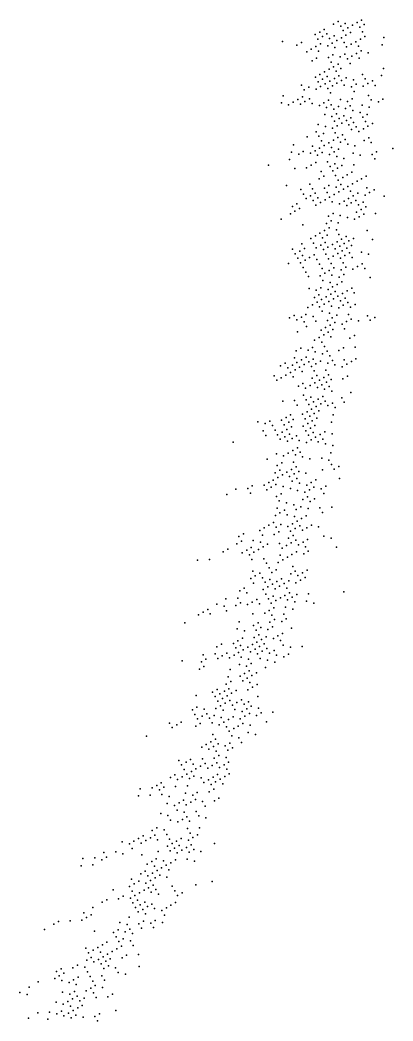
# Model space of a CAD drawing. Header units: millimetres. Extents: x 0.3436 to 0.4191, y 1.2067 to 1.2827.
# Drawn here: x 0.41151 to 0.41857, y 1.22575 to 1.24468 of the extents above; entities that cross this region are included whole.
import ezdxf

# ---------------------------------------------------------------- set-up
doc = ezdxf.new("R2010")
doc.units = ezdxf.units.MM

msp = doc.modelspace()

# ---------------------------------------------------------------- linework, layer by layer
at = {"layer": 'mainlayer', "color": 7, "lineweight": -3}
for p in [(0.417441, 1.244608, -0.081279), (0.417441, 1.244608, -0.082279), (0.417441, 1.244608, -0.083179), (0.417441, 1.244608, -0.084179), (0.417528, 1.244658, -0.085079), (0.417665, 1.244621, -0.016079), (0.417665, 1.244621, -0.018979), (0.417665, 1.244621, -0.088979), (0.417888, 1.244635, -0.089879), (0.417888, 1.244635, -0.091779), (0.417888, 1.244635, -0.093779), (0.417974, 1.244685, -0.092779), (0.418024, 1.244598, -0.101379), (0.417095, 1.244408, -0.018079), (0.417182, 1.244458, -0.017079), (0.417268, 1.244508, -0.015179), (0.417318, 1.244421, -0.021879), (0.417318, 1.244421, -0.024779), (0.417318, 1.244421, -0.097679), (0.417318, 1.244421, -0.098579), (0.417578, 1.244571, -0.086079), (0.417628, 1.244485, -0.023779), (0.417628, 1.244485, -0.094679), (0.417628, 1.244485, -0.099579), (0.417678, 1.244398, -0.029479), (0.417678, 1.244398, -0.032379), (0.417678, 1.244398, -0.102379), (0.417678, 1.244398, -0.106279), (0.417715, 1.244535, -0.096679), (0.417765, 1.244448, -0.035279), (0.417801, 1.244585, -0.019979), (0.417801, 1.244585, -0.020879), (0.417801, 1.244585, -0.095679), (0.417938, 1.244548, -0.100479), (0.417988, 1.244462, -0.034279), (0.416475, 1.244281, -0.014179), (0.416749, 1.244208, -0.025679), (0.416835, 1.244258, -0.026679), (0.417145, 1.244321, -0.027579), (0.417195, 1.244235, -0.036179), (0.417232, 1.244371, -0.022779), (0.417368, 1.244335, -0.030479), (0.417368, 1.244335, -0.103379), (0.417368, 1.244335, -0.107279), (0.417418, 1.244248, -0.039079), (0.417418, 1.244248, -0.040079), (0.417455, 1.244385, -0.028579), (0.417455, 1.244385, -0.031479), (0.417455, 1.244385, -0.104379), (0.417455, 1.244385, -0.105379), (0.417505, 1.244298, -0.033379), (0.417505, 1.244298, -0.038179), (0.417591, 1.244348, -0.109179), (0.417641, 1.244262, -0.043879), (0.417778, 1.244225, -0.047679), (0.417778, 1.244225, -0.048679), (0.417778, 1.244225, -0.052479), (0.417865, 1.244275, -0.049579), (0.417951, 1.244325, -0.045779), (0.418038, 1.244375, -0.044779), (0.418361, 1.244215, -0.061079), (0.418398, 1.244352, -0.050579), (0.416935, 1.244085, -0.041979), (0.417022, 1.244135, -0.108279), (0.417108, 1.244185, -0.110179), (0.417108, 1.244185, -0.111179), (0.417158, 1.244098, -0.040979), (0.417158, 1.244098, -0.046779), (0.417332, 1.244198, -0.037179), (0.417432, 1.244025, -0.056379), (0.417468, 1.244162, -0.042879), (0.417655, 1.244038, -0.059179), (0.417655, 1.244038, -0.063079), (0.417691, 1.244175, -0.053479), (0.417878, 1.244052, -0.062079), (0.417878, 1.244052, -0.066879), (0.417915, 1.244188, -0.051479), (0.417965, 1.244102, -0.058179), (0.418101, 1.244065, -0.063979), (0.417035, 1.243912, -0.055379), (0.417122, 1.243962, -0.054479), (0.417345, 1.243975, -0.057279), (0.417395, 1.243888, -0.068779), (0.417532, 1.243852, -0.067879), (0.417532, 1.243852, -0.069779), (0.417532, 1.243852, -0.070679), (0.417568, 1.243988, -0.060179), (0.417705, 1.243952, -0.065879), (0.417755, 1.243865, -0.075479), (0.417791, 1.244002, -0.064979), (0.417928, 1.243965, -0.074579), (0.417185, 1.243652, -0.078379), (0.417272, 1.243702, -0.079379), (0.417272, 1.243702, -0.080379), (0.417358, 1.243752, -0.072679), (0.417358, 1.243752, -0.073579), (0.417445, 1.243802, -0.071679), (0.417445, 1.243802, -0.076479), (0.417495, 1.243715, -0.077479), (0.417582, 1.243765, -0.082279), (0.417582, 1.243765, -0.083179), (0.417991, 1.243655, -0.016079), (0.417991, 1.243655, -0.018979), (0.418388, 1.243769, -0.023779), (0.416839, 1.243452, -0.086179), (0.417099, 1.243602, -0.081279), (0.417149, 1.243515, -0.090879), (0.417235, 1.243565, -0.087079), (0.417235, 1.243565, -0.088979), (0.417285, 1.243479, -0.097679), (0.417322, 1.243615, -0.084179), (0.417322, 1.243615, -0.085179), (0.417372, 1.243529, -0.095679), (0.417458, 1.243579, -0.087979), (0.417458, 1.243579, -0.091879), (0.417508, 1.243492, -0.021879), (0.417545, 1.243629, -0.089979), (0.417595, 1.243542, -0.017079), (0.417595, 1.243542, -0.017979), (0.417595, 1.243542, -0.020879), (0.417595, 1.243542, -0.100479), (0.417645, 1.243455, -0.026679), (0.417645, 1.243455, -0.028579), (0.417682, 1.243592, -0.092779), (0.417682, 1.243592, -0.096679), (0.417818, 1.243555, -0.019979), (0.417818, 1.243555, -0.022779), (0.417818, 1.243555, -0.027579), (0.417818, 1.243555, -0.101479), (0.417868, 1.243469, -0.029479), (0.418041, 1.243569, -0.030479), (0.418091, 1.243482, -0.038079), (0.418178, 1.243532, -0.034279), (0.418351, 1.243632, -0.031379), (0.416889, 1.243365, -0.094779), (0.416975, 1.243415, -0.015179), (0.417112, 1.243379, -0.093779), (0.417199, 1.243429, -0.099579), (0.417335, 1.243392, -0.102479), (0.417385, 1.243305, -0.033379), (0.417385, 1.243305, -0.106279), (0.417422, 1.243442, -0.024679), (0.417422, 1.243442, -0.098579), (0.417422, 1.243442, -0.103379), (0.417782, 1.243419, -0.032379), (0.417782, 1.243419, -0.107279), (0.417832, 1.243332, -0.042879), (0.418005, 1.243432, -0.035279), (0.418005, 1.243432, -0.037179), (0.418228, 1.243446, -0.041979), (0.416456, 1.243115, -0.105379), (0.416492, 1.243252, -0.014179), (0.416592, 1.243079, -0.109279), (0.416679, 1.243129, -0.110279), (0.416766, 1.243179, -0.104479), (0.416816, 1.243092, -0.111179), (0.416852, 1.243229, -0.025679), (0.416902, 1.243142, -0.108279), (0.416989, 1.243192, -0.036279), (0.417039, 1.243105, -0.040079), (0.417262, 1.243119, -0.044879), (0.417349, 1.243169, -0.039079), (0.417349, 1.243169, -0.040979), (0.417399, 1.243082, -0.045779), (0.417399, 1.243082, -0.048679), (0.417572, 1.243182, -0.046779), (0.417572, 1.243182, -0.047679), (0.417708, 1.243146, -0.051579), (0.417708, 1.243146, -0.052479), (0.417708, 1.243146, -0.056279), (0.417795, 1.243196, -0.054379), (0.417982, 1.243072, -0.064979), (0.418105, 1.243259, -0.050579), (0.418105, 1.243259, -0.053479), (0.418155, 1.243172, -0.058179), (0.418155, 1.243172, -0.059179), (0.418291, 1.243136, -0.066879), (0.418378, 1.243186, -0.065879), (0.417175, 1.243069, -0.043879), (0.417275, 1.242896, -0.063079), (0.417312, 1.243032, -0.049679), (0.417449, 1.242996, -0.060179), (0.417499, 1.242909, -0.067879), (0.417535, 1.243046, -0.055379), (0.417535, 1.243046, -0.057279), (0.417672, 1.243009, -0.062079), (0.417672, 1.243009, -0.063979), (0.417758, 1.243059, -0.061079), (0.417808, 1.242972, -0.070679), (0.417945, 1.242936, -0.071679), (0.418082, 1.242899, -0.083179), (0.418118, 1.243036, -0.069779), (0.417152, 1.242709, -0.073579), (0.417412, 1.242859, -0.068779), (0.417462, 1.242772, -0.072679), (0.417462, 1.242772, -0.077479), (0.417549, 1.242822, -0.075479), (0.417599, 1.242736, -0.079379), (0.417635, 1.242872, -0.074579), (0.417685, 1.242786, -0.076479), (0.417735, 1.242699, -0.087979), (0.417772, 1.242836, -0.080279), (0.417822, 1.242749, -0.085079), (0.417995, 1.242849, -0.082179), (0.418045, 1.242763, -0.090879), (0.418045, 1.242763, -0.091779), (0.418045, 1.242763, -0.093779), (0.418182, 1.242726, -0.098579), (0.417116, 1.242572, -0.078479), (0.417252, 1.242536, -0.088979), (0.417289, 1.242672, -0.081279), (0.417425, 1.242636, -0.086079), (0.417475, 1.242549, -0.096679), (0.417512, 1.242686, -0.084179), (0.417612, 1.242513, -0.017979), (0.417612, 1.242513, -0.097679), (0.417612, 1.242513, -0.099579), (0.417785, 1.242613, -0.095679), (0.417872, 1.242663, -0.092779), (0.417872, 1.242663, -0.094679), (0.417922, 1.242576, -0.018979), (0.418008, 1.242626, -0.017079), (0.418095, 1.242676, -0.016079), (0.416683, 1.242322, -0.014179), (0.416942, 1.242472, -0.087079), (0.417166, 1.242486, -0.089979), (0.417216, 1.242399, -0.015179), (0.417352, 1.242363, -0.101479), (0.417439, 1.242413, -0.020879), (0.417439, 1.242413, -0.021879), (0.417439, 1.242413, -0.102479), (0.417525, 1.242463, -0.100579), (0.417525, 1.242463, -0.103379), (0.417575, 1.242376, -0.027579), (0.417575, 1.242376, -0.028579), (0.417662, 1.242426, -0.019979), (0.417662, 1.242426, -0.024679), (0.417712, 1.242339, -0.029479), (0.417712, 1.242339, -0.032379), (0.418022, 1.242403, -0.035279), (0.418108, 1.242453, -0.034279), (0.418158, 1.242366, -0.041979), (0.418158, 1.242366, -0.042879), (0.416646, 1.242186, -0.105379), (0.416783, 1.242149, -0.106379), (0.416869, 1.242199, -0.109279), (0.417006, 1.242163, -0.025679), (0.417042, 1.242299, -0.022779), (0.417092, 1.242213, -0.026679), (0.417092, 1.242213, -0.030479), (0.417092, 1.242213, -0.110179), (0.417092, 1.242213, -0.111179), (0.417142, 1.242126, -0.037179), (0.417179, 1.242263, -0.104379), (0.417229, 1.242176, -0.036179), (0.417266, 1.242313, -0.023779), (0.417366, 1.242139, -0.039079), (0.417366, 1.242139, -0.040079), (0.417402, 1.242276, -0.031379), (0.417452, 1.242189, -0.038079), (0.417539, 1.242239, -0.033379), (0.417812, 1.242166, -0.050579), (0.417812, 1.242166, -0.051479), (0.417849, 1.242303, -0.040979), (0.417949, 1.24213, -0.053479), (0.418172, 1.242143, -0.056279), (0.418258, 1.242193, -0.058179), (0.418568, 1.242256, -0.057279), (0.416213, 1.241936, -0.108379), (0.416609, 1.242049, -0.107379), (0.417019, 1.241939, -0.046779), (0.417106, 1.241989, -0.047679), (0.417329, 1.242003, -0.049679), (0.417466, 1.241966, -0.055379), (0.417502, 1.242103, -0.045779), (0.417502, 1.242103, -0.048679), (0.417639, 1.242066, -0.052479), (0.417825, 1.241943, -0.065879), (0.417825, 1.241943, -0.066879), (0.418222, 1.242056, -0.064979), (0.416709, 1.241876, -0.043879), (0.416933, 1.241889, -0.044879), (0.417206, 1.241816, -0.060179), (0.417379, 1.241916, -0.054379), (0.417429, 1.24183, -0.062079), (0.417429, 1.24183, -0.067879), (0.417516, 1.24188, -0.059179), (0.417516, 1.24188, -0.063979), (0.417602, 1.24193, -0.061079), (0.417702, 1.241756, -0.072679), (0.417702, 1.241756, -0.076479), (0.417789, 1.241806, -0.075479), (0.416996, 1.24158, -0.070779), (0.416996, 1.24158, -0.073679), (0.417169, 1.24168, -0.068779), (0.417256, 1.24173, -0.069779), (0.417356, 1.241556, -0.083179), (0.417356, 1.241556, -0.086079), (0.417479, 1.241743, -0.071679), (0.417479, 1.241743, -0.074579), (0.417529, 1.241656, -0.077479), (0.417579, 1.24157, -0.087979), (0.417616, 1.241706, -0.080379), (0.417802, 1.241583, -0.016079), (0.417802, 1.241583, -0.095679), (0.417889, 1.241633, -0.090879), (0.417975, 1.241683, -0.091879), (0.418062, 1.241733, -0.017079), (0.41655, 1.241553, -0.063079), (0.416823, 1.24148, -0.078479), (0.416873, 1.241393, -0.082279), (0.417046, 1.241493, -0.079379), (0.417046, 1.241493, -0.081279), (0.417096, 1.241406, -0.088979), (0.417269, 1.241506, -0.014179), (0.417269, 1.241506, -0.084179), (0.417269, 1.241506, -0.085179), (0.417319, 1.24142, -0.092879), (0.417319, 1.24142, -0.096679), (0.417456, 1.241383, -0.026679), (0.417456, 1.241383, -0.027579), (0.417456, 1.241383, -0.098579), (0.417492, 1.24152, -0.019879), (0.417492, 1.24152, -0.087079), (0.417492, 1.24152, -0.093779), (0.417542, 1.241433, -0.025679), (0.417542, 1.241433, -0.094779), (0.417629, 1.241483, -0.018979), (0.417629, 1.241483, -0.023779), (0.417716, 1.241533, -0.017979), (0.417766, 1.241447, -0.024679), (0.417766, 1.241447, -0.031379), (0.417766, 1.241447, -0.032379), (0.417902, 1.24141, -0.037179), (0.418039, 1.241373, -0.038079), (0.418039, 1.241373, -0.040979), (0.418075, 1.24151, -0.034279), (0.418125, 1.241423, -0.039979), (0.418212, 1.241473, -0.035279), (0.41675, 1.241206, -0.021879), (0.416923, 1.241306, -0.089979), (0.417009, 1.241356, -0.015179), (0.417059, 1.24127, -0.097679), (0.417059, 1.24127, -0.101579), (0.417109, 1.241183, -0.105379), (0.417146, 1.24132, -0.020879), (0.417146, 1.24132, -0.022779), (0.417196, 1.241233, -0.028579), (0.417283, 1.241283, -0.029479), (0.417369, 1.241333, -0.030479), (0.417369, 1.241333, -0.099579), (0.417369, 1.241333, -0.104379), (0.417419, 1.241247, -0.033379), (0.417556, 1.24121, -0.043879), (0.417642, 1.24126, -0.041979), (0.417729, 1.24131, -0.039079), (0.417779, 1.241223, -0.042879), (0.417816, 1.24136, -0.036179), (0.417866, 1.241273, -0.045779), (0.417866, 1.241273, -0.047679), (0.417916, 1.241187, -0.049579), (0.418002, 1.241237, -0.053479), (0.418399, 1.24135, -0.048679), (0.416626, 1.24102, -0.106379), (0.416626, 1.24102, -0.109279), (0.416626, 1.24102, -0.111179), (0.416663, 1.241156, -0.100579), (0.416663, 1.241156, -0.102579), (0.416713, 1.24107, -0.103479), (0.4168, 1.24112, -0.107379), (0.4168, 1.24112, -0.108279), (0.417433, 1.241023, -0.051579), (0.417433, 1.241023, -0.052479), (0.417433, 1.241023, -0.056379), (0.417692, 1.241173, -0.044779), (0.417692, 1.241173, -0.046779), (0.417692, 1.241173, -0.050579), (0.417879, 1.24105, -0.058279), (0.417879, 1.24105, -0.060179), (0.417966, 1.2411, -0.059179), (0.417966, 1.2411, -0.062079), (0.418016, 1.241014, -0.069779), (0.418052, 1.24115, -0.061079), (0.418239, 1.241027, -0.072579), (0.416453, 1.24092, -0.110279), (0.416863, 1.24081, -0.055379), (0.417309, 1.240837, -0.065979), (0.417346, 1.240973, -0.054379), (0.417396, 1.240887, -0.063979), (0.417396, 1.240887, -0.064979), (0.417533, 1.24085, -0.070779), (0.417569, 1.240987, -0.057279), (0.417706, 1.24095, -0.063079), (0.417842, 1.240914, -0.066879), (0.417929, 1.240964, -0.067879), (0.417929, 1.240964, -0.068779), (0.417929, 1.240964, -0.071679), (0.417186, 1.24065, -0.076479), (0.417273, 1.2407, -0.077479), (0.417323, 1.240614, -0.082279), (0.417359, 1.24075, -0.073579), (0.417496, 1.240714, -0.074579), (0.417496, 1.240714, -0.075579), (0.417546, 1.240627, -0.083179), (0.417546, 1.240627, -0.088079), (0.417546, 1.240627, -0.089979), (0.418079, 1.240704, -0.096679), (0.41684, 1.24045, -0.079379), (0.41684, 1.24045, -0.085179), (0.417013, 1.24055, -0.078479), (0.417063, 1.240463, -0.087079), (0.4171, 1.2406, -0.081379), (0.4172, 1.240427, -0.090979), (0.417236, 1.240564, -0.080379), (0.417236, 1.240564, -0.086179), (0.417286, 1.240477, -0.093879), (0.417423, 1.24044, -0.017979), (0.417423, 1.24044, -0.019879), (0.417423, 1.24044, -0.100579), (0.417509, 1.24049, -0.094779), (0.417509, 1.24049, -0.099579), (0.417596, 1.24054, -0.016079), (0.417596, 1.24054, -0.018979), (0.417646, 1.240454, -0.097679), (0.417646, 1.240454, -0.101479), (0.417683, 1.24059, -0.088979), (0.417733, 1.240504, -0.021879), (0.417819, 1.240554, -0.017079), (0.417819, 1.240554, -0.095679), (0.418179, 1.24053, -0.027579), (0.416667, 1.24035, -0.084279), (0.416717, 1.240264, -0.091979), (0.416803, 1.240314, -0.014179), (0.41689, 1.240364, -0.015179), (0.417076, 1.24024, -0.105379), (0.417113, 1.240377, -0.092879), (0.41725, 1.24034, -0.020879), (0.4173, 1.240254, -0.109279), (0.417336, 1.24039, -0.098679), (0.417473, 1.240354, -0.029479), (0.417523, 1.240267, -0.030479), (0.417523, 1.240267, -0.031379), (0.417523, 1.240267, -0.032379), (0.417523, 1.240267, -0.110179), (0.417559, 1.240404, -0.025679), (0.417609, 1.240317, -0.028579), (0.417659, 1.240231, -0.038079), (0.417696, 1.240367, -0.026579), (0.417746, 1.240281, -0.040979), (0.417783, 1.240417, -0.024679), (0.417969, 1.240294, -0.039979), (0.418106, 1.240257, -0.045779), (0.416593, 1.240077, -0.103479), (0.416593, 1.240077, -0.108379), (0.416767, 1.240177, -0.022779), (0.416767, 1.240177, -0.104479), (0.416817, 1.24009, -0.107379), (0.416853, 1.240227, -0.023779), (0.416903, 1.24014, -0.111179), (0.41699, 1.24019, -0.102479), (0.41699, 1.24019, -0.106379), (0.417126, 1.240154, -0.035279), (0.417176, 1.240067, -0.039079), (0.41735, 1.240167, -0.033379), (0.41735, 1.240167, -0.037179), (0.4174, 1.24008, -0.041979), (0.4174, 1.24008, -0.043879), (0.417436, 1.240217, -0.034279), (0.417573, 1.24018, -0.044779), (0.417623, 1.240094, -0.048679), (0.417623, 1.240094, -0.049579), (0.417623, 1.240094, -0.050579), (0.417623, 1.240094, -0.051579), (0.417796, 1.240194, -0.042879), (0.417983, 1.240071, -0.056279), (0.416867, 1.240004, -0.036179), (0.416917, 1.239917, -0.047779), (0.417226, 1.239981, -0.046779), (0.417276, 1.239894, -0.054379), (0.417363, 1.239944, -0.053479), (0.417413, 1.239857, -0.061179), (0.417413, 1.239857, -0.063979), (0.41745, 1.239994, -0.052479), (0.417586, 1.239957, -0.060179), (0.417636, 1.239871, -0.070779), (0.417673, 1.240007, -0.055379), (0.417809, 1.239971, -0.059179), (0.417896, 1.240021, -0.062079), (0.417896, 1.240021, -0.063079), (0.418033, 1.239984, -0.069779), (0.416967, 1.23983, -0.057279), (0.41719, 1.239844, -0.058279), (0.41724, 1.239757, -0.065979), (0.417376, 1.239721, -0.068779), (0.417376, 1.239721, -0.072679), (0.417513, 1.239684, -0.079379), (0.417513, 1.239684, -0.081279), (0.41755, 1.239821, -0.064979), (0.41755, 1.239821, -0.066879), (0.41755, 1.239821, -0.067879), (0.4176, 1.239734, -0.075579), (0.4176, 1.239734, -0.076479), (0.418133, 1.239811, -0.080279), (0.41698, 1.239607, -0.074579), (0.417117, 1.239571, -0.073679), (0.417167, 1.239484, -0.082279), (0.417167, 1.239484, -0.084179), (0.417167, 1.239484, -0.085179), (0.417203, 1.239621, -0.071679), (0.41734, 1.239584, -0.078479), (0.41739, 1.239498, -0.087079), (0.41739, 1.239498, -0.088079), (0.417426, 1.239634, -0.077479), (0.417426, 1.239634, -0.083279), (0.417476, 1.239547, -0.086079), (0.417613, 1.239511, -0.019879), (0.4177, 1.239561, -0.016079), (0.4177, 1.239561, -0.092879), (0.417786, 1.239611, -0.017079), (0.417836, 1.239524, -0.096679), (0.417043, 1.239298, -0.099679), (0.41708, 1.239434, -0.090979), (0.41713, 1.239348, -0.017979), (0.41713, 1.239348, -0.094779), (0.417217, 1.239398, -0.014179), (0.417217, 1.239398, -0.015079), (0.417217, 1.239398, -0.089079), (0.417217, 1.239398, -0.089979), (0.417267, 1.239311, -0.102479), (0.417303, 1.239447, -0.093879), (0.417353, 1.239361, -0.018979), (0.417353, 1.239361, -0.100579), (0.41744, 1.239411, -0.020879), (0.41744, 1.239411, -0.024679), (0.417526, 1.239461, -0.022779), (0.417526, 1.239461, -0.091879), (0.417526, 1.239461, -0.095779), (0.417526, 1.239461, -0.097679), (0.417576, 1.239374, -0.029479), (0.417626, 1.239288, -0.035279), (0.417626, 1.239288, -0.036179), (0.417626, 1.239288, -0.037179), (0.417663, 1.239424, -0.021779), (0.417713, 1.239338, -0.030479), (0.417713, 1.239338, -0.032379), (0.41785, 1.239301, -0.040979), (0.416697, 1.239097, -0.104479), (0.416697, 1.239097, -0.105479), (0.416697, 1.239097, -0.107379), (0.41692, 1.239111, -0.109279), (0.416957, 1.239248, -0.098679), (0.41718, 1.239261, -0.023779), (0.41718, 1.239261, -0.025679), (0.41718, 1.239261, -0.101579), (0.41723, 1.239174, -0.034279), (0.417367, 1.239138, -0.041979), (0.417403, 1.239274, -0.028579), (0.417403, 1.239274, -0.031379), (0.417503, 1.239101, -0.042879), (0.417503, 1.239101, -0.044779), (0.417503, 1.239101, -0.046779), (0.417503, 1.239101, -0.047679), (0.41754, 1.239238, -0.033279), (0.417726, 1.239115, -0.050579), (0.417763, 1.239251, -0.038079), (0.417763, 1.239251, -0.043879), (0.41661, 1.239048, -0.026679), (0.41661, 1.239048, -0.027579), (0.41661, 1.239048, -0.103579), (0.416747, 1.239011, -0.111279), (0.416834, 1.239061, -0.106379), (0.416834, 1.239061, -0.108379), (0.416834, 1.239061, -0.110279), (0.416884, 1.238974, -0.039079), (0.417057, 1.239074, -0.040079), (0.417107, 1.238988, -0.048679), (0.41733, 1.239001, -0.051579), (0.41738, 1.238914, -0.053479), (0.41738, 1.238914, -0.055379), (0.417417, 1.239051, -0.045779), (0.417467, 1.238965, -0.056379), (0.417603, 1.238928, -0.058279), (0.417603, 1.238928, -0.063979), (0.41769, 1.238978, -0.060179), (0.41769, 1.238978, -0.062079), (0.417776, 1.239028, -0.054379), (0.417913, 1.238991, -0.065879), (0.418086, 1.239091, -0.059179), (0.418136, 1.239005, -0.066879), (0.418223, 1.239055, -0.064979), (0.41676, 1.238788, -0.052579), (0.416934, 1.238888, -0.049679), (0.417207, 1.238814, -0.057279), (0.417257, 1.238728, -0.070779), (0.417257, 1.238728, -0.071679), (0.417293, 1.238865, -0.061179), (0.417343, 1.238778, -0.069779), (0.41743, 1.238828, -0.063079), (0.417653, 1.238841, -0.067879), (0.41784, 1.238718, -0.083179), (0.417084, 1.238628, -0.074579), (0.41717, 1.238678, -0.068879), (0.41717, 1.238678, -0.073679), (0.41722, 1.238591, -0.075579), (0.41722, 1.238591, -0.076479), (0.41722, 1.238591, -0.080379), (0.417393, 1.238691, -0.072679), (0.417393, 1.238691, -0.077479), (0.417753, 1.238668, -0.084179), (0.416737, 1.238428, -0.079479), (0.416824, 1.238478, -0.081379), (0.41696, 1.238441, -0.082279), (0.417047, 1.238491, -0.078479), (0.417097, 1.238405, -0.085179), (0.417097, 1.238405, -0.086179), (0.417097, 1.238405, -0.088079), (0.417097, 1.238405, -0.090979), (0.417234, 1.238368, -0.018979), (0.417234, 1.238368, -0.094779), (0.41727, 1.238505, -0.087079), (0.41732, 1.238418, -0.019879), (0.41732, 1.238418, -0.091879), (0.41732, 1.238418, -0.092879), (0.417543, 1.238431, -0.097679), (0.41763, 1.238482, -0.093779), (0.417853, 1.238495, -0.024679), (0.416527, 1.238191, -0.016079), (0.416664, 1.238155, -0.022779), (0.416664, 1.238155, -0.095779), (0.416701, 1.238291, -0.090079), (0.416751, 1.238205, -0.017079), (0.416837, 1.238255, -0.017979), (0.416837, 1.238255, -0.096779), (0.416887, 1.238168, -0.028579), (0.416887, 1.238168, -0.101579), (0.416887, 1.238168, -0.103479), (0.416924, 1.238305, -0.014179), (0.416924, 1.238305, -0.089079), (0.416974, 1.238218, -0.102579), (0.41706, 1.238268, -0.020879), (0.41706, 1.238268, -0.099679), (0.41706, 1.238268, -0.100579), (0.41711, 1.238181, -0.030479), (0.417197, 1.238232, -0.025679), (0.417334, 1.238195, -0.031379), (0.41737, 1.238331, -0.021779), (0.41737, 1.238331, -0.027579), (0.41737, 1.238331, -0.098679), (0.41742, 1.238245, -0.032379), (0.41747, 1.238158, -0.040079), (0.417643, 1.238258, -0.038079), (0.417693, 1.238172, -0.044779), (0.41778, 1.238222, -0.043879), (0.417867, 1.238272, -0.039079), (0.416441, 1.238141, -0.015079), (0.416541, 1.237968, -0.029479), (0.416541, 1.237968, -0.107379), (0.416541, 1.237968, -0.111279), (0.416577, 1.238105, -0.023779), (0.416627, 1.238018, -0.034279), (0.416714, 1.238068, -0.105479), (0.416801, 1.238118, -0.026579), (0.416851, 1.238032, -0.033379), (0.416851, 1.238032, -0.035279), (0.416851, 1.238032, -0.037179), (0.417024, 1.238132, -0.104479), (0.417074, 1.238045, -0.040979), (0.417124, 1.237958, -0.049679), (0.417124, 1.237958, -0.050579), (0.417297, 1.238058, -0.042879), (0.417297, 1.238058, -0.046779), (0.417347, 1.237972, -0.048679), (0.417607, 1.238122, -0.045779), (0.416318, 1.237955, -0.106479), (0.416318, 1.237955, -0.108379), (0.416368, 1.237868, -0.109379), (0.416368, 1.237868, -0.110379), (0.416454, 1.237918, -0.036179), (0.416677, 1.237931, -0.041979), (0.416864, 1.237808, -0.052479), (0.417001, 1.237772, -0.055379), (0.417037, 1.237908, -0.047679), (0.417087, 1.237822, -0.054479), (0.417087, 1.237822, -0.056379), (0.417174, 1.237872, -0.057279), (0.417224, 1.237785, -0.064079), (0.41726, 1.237922, -0.051579), (0.41731, 1.237835, -0.059179), (0.417397, 1.237885, -0.060179), (0.417397, 1.237885, -0.063079), (0.41762, 1.237898, -0.064979), (0.417707, 1.237949, -0.062079), (0.416777, 1.237758, -0.053479), (0.416877, 1.237585, -0.068879), (0.416914, 1.237722, -0.058279), (0.417137, 1.237735, -0.061179), (0.417274, 1.237698, -0.067879), (0.41736, 1.237749, -0.065979), (0.41736, 1.237749, -0.066879), (0.41741, 1.237662, -0.075579), (0.41741, 1.237662, -0.076479), (0.41777, 1.237639, -0.088979), (0.416481, 1.237472, -0.070779), (0.416481, 1.237472, -0.071779), (0.416481, 1.237472, -0.073679), (0.416704, 1.237485, -0.069879), (0.416704, 1.237485, -0.072679), (0.416754, 1.237399, -0.079479), (0.416754, 1.237399, -0.082379), (0.416754, 1.237399, -0.085179), (0.416927, 1.237499, -0.080379), (0.416927, 1.237499, -0.081379), (0.416977, 1.237412, -0.084279), (0.417014, 1.237548, -0.074579), (0.417064, 1.237462, -0.083279), (0.417151, 1.237512, -0.078479), (0.417201, 1.237425, -0.016079), (0.417201, 1.237425, -0.087079), (0.417237, 1.237562, -0.077479), (0.417287, 1.237475, -0.086179), (0.417424, 1.237439, -0.091879), (0.417424, 1.237439, -0.093879), (0.417597, 1.237539, -0.088079), (0.417647, 1.237452, -0.019879), (0.416631, 1.237212, -0.017079), (0.416854, 1.237225, -0.097779), (0.416941, 1.237275, -0.021779), (0.417027, 1.237325, -0.090979), (0.417027, 1.237325, -0.095779), (0.417077, 1.237239, -0.023779), (0.417114, 1.237375, -0.089979), (0.417114, 1.237375, -0.092879), (0.417114, 1.237375, -0.094879), (0.417164, 1.237289, -0.020879), (0.417164, 1.237289, -0.024679), (0.417337, 1.237389, -0.096779), (0.417437, 1.237216, -0.032379), (0.417474, 1.237352, -0.022779), (0.416011, 1.237085, -0.014179), (0.416148, 1.237049, -0.017979), (0.416235, 1.237098, -0.015079), (0.416285, 1.237012, -0.103579), (0.416458, 1.237112, -0.098779), (0.416508, 1.237025, -0.100679), (0.416508, 1.237025, -0.107379), (0.416544, 1.237162, -0.018979), (0.416594, 1.237075, -0.026579), (0.416681, 1.237125, -0.099679), (0.416904, 1.237139, -0.025679), (0.416904, 1.237139, -0.027579), (0.416904, 1.237139, -0.029479), (0.416904, 1.237139, -0.030479), (0.416954, 1.237052, -0.033379), (0.416954, 1.237052, -0.035279), (0.416954, 1.237052, -0.038079), (0.416991, 1.237189, -0.028579), (0.416991, 1.237189, -0.101579), (0.416991, 1.237189, -0.102579), (0.417041, 1.237102, -0.031379), (0.417091, 1.237015, -0.040979), (0.417127, 1.237152, -0.110279), (0.417401, 1.237079, -0.041979), (0.417401, 1.237079, -0.042879), (0.416111, 1.236912, -0.104579), (0.416161, 1.236825, -0.108479), (0.416335, 1.236925, -0.109379), (0.416385, 1.236839, -0.037179), (0.416471, 1.236889, -0.034279), (0.416558, 1.236939, -0.111279), (0.416608, 1.236852, -0.040079), (0.416608, 1.236852, -0.044879), (0.416644, 1.236989, -0.036179), (0.416868, 1.237002, -0.039079), (0.416918, 1.236915, -0.043879), (0.416968, 1.236829, -0.056379), (0.417004, 1.236965, -0.045779), (0.417004, 1.236965, -0.046779), (0.417054, 1.236879, -0.051579), (0.417054, 1.236879, -0.055379), (0.417191, 1.236842, -0.059279), (0.417191, 1.236842, -0.060179), (0.417277, 1.236892, -0.054479), (0.417277, 1.236892, -0.057279), (0.417414, 1.236856, -0.062079), (0.415542, 1.236699, -0.105579), (0.415542, 1.236699, -0.106579), (0.416435, 1.236752, -0.049679), (0.416521, 1.236802, -0.047779), (0.416521, 1.236802, -0.048679), (0.416571, 1.236715, -0.052579), (0.416658, 1.236766, -0.053479), (0.416744, 1.236815, -0.050579), (0.416794, 1.236729, -0.061179), (0.416931, 1.236692, -0.065979), (0.417018, 1.236742, -0.058279), (0.417104, 1.236792, -0.063079), (0.417154, 1.236706, -0.067879), (0.417241, 1.236756, -0.066879), (0.417291, 1.236669, -0.077479), (0.417427, 1.236632, -0.080379), (0.416361, 1.236479, -0.069879), (0.416585, 1.236492, -0.070779), (0.416671, 1.236542, -0.068879), (0.416721, 1.236456, -0.075579), (0.416758, 1.236592, -0.064079), (0.416758, 1.236592, -0.064979), (0.416808, 1.236506, -0.076579), (0.417391, 1.236496, -0.089079), (0.416188, 1.236379, -0.071779), (0.416188, 1.236379, -0.072779), (0.416375, 1.236256, -0.082379), (0.416461, 1.236306, -0.081379), (0.416461, 1.236306, -0.084279), (0.416498, 1.236442, -0.073679), (0.416498, 1.236442, -0.074679), (0.416685, 1.236319, -0.085279), (0.416685, 1.236319, -0.087179), (0.416685, 1.236319, -0.088179), (0.416858, 1.236419, -0.078479), (0.416858, 1.236419, -0.079479), (0.416858, 1.236419, -0.083279), (0.416994, 1.236382, -0.086179), (0.416994, 1.236382, -0.090079), (0.417218, 1.236396, -0.016079), (0.417218, 1.236396, -0.093879), (0.417218, 1.236396, -0.094879), (0.417354, 1.236359, -0.016979), (0.417404, 1.236273, -0.030479), (0.416338, 1.236119, -0.015079), (0.416425, 1.236169, -0.014179), (0.416475, 1.236082, -0.017979), (0.416475, 1.236082, -0.021779), (0.416561, 1.236133, -0.018979), (0.416648, 1.236182, -0.019879), (0.416648, 1.236182, -0.091979), (0.416648, 1.236182, -0.092979), (0.416648, 1.236182, -0.095879), (0.416698, 1.236096, -0.022779), (0.416698, 1.236096, -0.023779), (0.416698, 1.236096, -0.025679), (0.416735, 1.236232, -0.090979), (0.416735, 1.236232, -0.096779), (0.416785, 1.236146, -0.024679), (0.416921, 1.236109, -0.031379), (0.417231, 1.236173, -0.029479), (0.417454, 1.236186, -0.033279), (0.417541, 1.236236, -0.032379), (0.416128, 1.235882, -0.104579), (0.416128, 1.235882, -0.105579), (0.416128, 1.235882, -0.106479), (0.416128, 1.235882, -0.110379), (0.416215, 1.235932, -0.100679), (0.416302, 1.235982, -0.101679), (0.416352, 1.235896, -0.107479), (0.416352, 1.235896, -0.108379), (0.416352, 1.235896, -0.109379), (0.416388, 1.236032, -0.020879), (0.416388, 1.236032, -0.097779), (0.416611, 1.236046, -0.026579), (0.416611, 1.236046, -0.027579), (0.416661, 1.235959, -0.038179), (0.416661, 1.235959, -0.039079), (0.416748, 1.236009, -0.028579), (0.416798, 1.235923, -0.040079), (0.416935, 1.235886, -0.050579), (0.417021, 1.235936, -0.041979), (0.417021, 1.235936, -0.045779), (0.417108, 1.235986, -0.040979), (0.417108, 1.235986, -0.042879), (0.417554, 1.236013, -0.051579), (0.415422, 1.235706, -0.103679), (0.415595, 1.235806, -0.098879), (0.415819, 1.235819, -0.102679), (0.415869, 1.235732, -0.111379), (0.415905, 1.235869, -0.099779), (0.416178, 1.235796, -0.036279), (0.416178, 1.235796, -0.037179), (0.416265, 1.235846, -0.035279), (0.416452, 1.235723, -0.044879), (0.416488, 1.235859, -0.034279), (0.416625, 1.235823, -0.043879), (0.416625, 1.235823, -0.046779), (0.416625, 1.235823, -0.047779), (0.416761, 1.235786, -0.048679), (0.416898, 1.235749, -0.056379), (0.416898, 1.235749, -0.058279), (0.416898, 1.235749, -0.059279), (0.416985, 1.235799, -0.054479), (0.417071, 1.235849, -0.052479), (0.417071, 1.235849, -0.053479), (0.417208, 1.235813, -0.060179), (0.417258, 1.235726, -0.067879), (0.417294, 1.235863, -0.057279), (0.416365, 1.235673, -0.049679), (0.416415, 1.235586, -0.055479), (0.416552, 1.235549, -0.063079), (0.416552, 1.235549, -0.065079), (0.416552, 1.235549, -0.065979), (0.416688, 1.235513, -0.071779), (0.416861, 1.235613, -0.061179), (0.416948, 1.235663, -0.062179), (0.416948, 1.235663, -0.066979), (0.416998, 1.235576, -0.069779), (0.417085, 1.235626, -0.068879), (0.417085, 1.235626, -0.072679), (0.417085, 1.235626, -0.073679), (0.416342, 1.235313, -0.077579), (0.416378, 1.235449, -0.064079), (0.416428, 1.235363, -0.076579), (0.416515, 1.235413, -0.074679), (0.416565, 1.235326, -0.078479), (0.416565, 1.235326, -0.079479), (0.416565, 1.235326, -0.080479), (0.416738, 1.235426, -0.075579), (0.416825, 1.235476, -0.070779), (0.416961, 1.23544, -0.081379), (0.416961, 1.23544, -0.082379), (0.417185, 1.235453, -0.083279), (0.417235, 1.235366, -0.096779), (0.417408, 1.235466, -0.089079), (0.416219, 1.235126, -0.086279), (0.416305, 1.235176, -0.085279), (0.416305, 1.235176, -0.088179), (0.416442, 1.23514, -0.015079), (0.416442, 1.23514, -0.016079), (0.416442, 1.23514, -0.091079), (0.416665, 1.235153, -0.095879), (0.416702, 1.23529, -0.084279), (0.416752, 1.235203, -0.016979), (0.416838, 1.235253, -0.090079), (0.416925, 1.235303, -0.014179), (0.417025, 1.23513, -0.030479), (0.415736, 1.234963, -0.087279), (0.416045, 1.235026, -0.092079), (0.416095, 1.23494, -0.019879), (0.416095, 1.23494, -0.099779), (0.416132, 1.235076, -0.093979), (0.416319, 1.234953, -0.104579), (0.416355, 1.23509, -0.094879), (0.416355, 1.23509, -0.097779), (0.416405, 1.235003, -0.017979), (0.416578, 1.235103, -0.018979), (0.416628, 1.235016, -0.021779), (0.416628, 1.235016, -0.025679), (0.416628, 1.235016, -0.110379), (0.416678, 1.23493, -0.035279), (0.416715, 1.235066, -0.022779), (0.416802, 1.235116, -0.026579), (0.416852, 1.23503, -0.028479), (0.416938, 1.23508, -0.027579), (0.417161, 1.235093, -0.029479), (0.415612, 1.234776, -0.020879), (0.415612, 1.234776, -0.101779), (0.415649, 1.234913, -0.093079), (0.415699, 1.234826, -0.098879), (0.415922, 1.23484, -0.024679), (0.415922, 1.23484, -0.100779), (0.415922, 1.23484, -0.102679), (0.415922, 1.23484, -0.103679), (0.416059, 1.234803, -0.105579), (0.416195, 1.234766, -0.111379), (0.416419, 1.23478, -0.040979), (0.416555, 1.234743, -0.047779), (0.416592, 1.23488, -0.036179), (0.416642, 1.234793, -0.042979), (0.416728, 1.234843, -0.041979), (0.416778, 1.234757, -0.052579), (0.416865, 1.234807, -0.046779), (0.416865, 1.234807, -0.050579), (0.416952, 1.234857, -0.043879), (0.416952, 1.234857, -0.045779), (0.417261, 1.23492, -0.048679), (0.417398, 1.234883, -0.049579), (0.415353, 1.234626, -0.108479), (0.415439, 1.234676, -0.023779), (0.415712, 1.234603, -0.032379), (0.415712, 1.234603, -0.034279), (0.415799, 1.234653, -0.031479), (0.415849, 1.234566, -0.040079), (0.415886, 1.234703, -0.109479), (0.415936, 1.234616, -0.038179), (0.415936, 1.234616, -0.039079), (0.416022, 1.234666, -0.037179), (0.416109, 1.234716, -0.033379), (0.416432, 1.234557, -0.055479), (0.416469, 1.234693, -0.044879), (0.416655, 1.23457, -0.064079), (0.416742, 1.23462, -0.056379), (0.416878, 1.234583, -0.063079), (0.416878, 1.234583, -0.064979), (0.416915, 1.23472, -0.051579), (0.416915, 1.23472, -0.057379), (0.416965, 1.234633, -0.060179), (0.416965, 1.234633, -0.066979), (0.417498, 1.23471, -0.067879), (0.414869, 1.234463, -0.107579), (0.415093, 1.234476, -0.106579), (0.415899, 1.23448, -0.053579), (0.416122, 1.234493, -0.054479), (0.416172, 1.234407, -0.058379), (0.416395, 1.23442, -0.068879), (0.416482, 1.23447, -0.061179), (0.416569, 1.23452, -0.059279), (0.416569, 1.23452, -0.062179), (0.416569, 1.23452, -0.065979), (0.415912, 1.234257, -0.069879), (0.416049, 1.23422, -0.071779), (0.416049, 1.23422, -0.073779), (0.416049, 1.23422, -0.076579), (0.416222, 1.23432, -0.070879), (0.416222, 1.23432, -0.072779), (0.416272, 1.234233, -0.080479), (0.416359, 1.234283, -0.075679), (0.416632, 1.23421, -0.084279), (0.416669, 1.234347, -0.078479), (0.416669, 1.234347, -0.081379), (0.416719, 1.23426, -0.085279), (0.416719, 1.23426, -0.086179), (0.416719, 1.23426, -0.087179), (0.416769, 1.234174, -0.019879), (0.416769, 1.234174, -0.094879), (0.416855, 1.234224, -0.016979), (0.416942, 1.234274, -0.014179), (0.415876, 1.23412, -0.074679), (0.415926, 1.234033, -0.082379), (0.415962, 1.23417, -0.077579), (0.416099, 1.234133, -0.079479), (0.416149, 1.234047, -0.015079), (0.416149, 1.234047, -0.016079), (0.416149, 1.234047, -0.018979), (0.416236, 1.234097, -0.083379), (0.416236, 1.234097, -0.088179), (0.416286, 1.23401, -0.092079), (0.416372, 1.23406, -0.017979), (0.416372, 1.23406, -0.089179), (0.416372, 1.23406, -0.093979), (0.416372, 1.23406, -0.096879), (0.416459, 1.23411, -0.020879), (0.416509, 1.234024, -0.029479), (0.416595, 1.234074, -0.023679), (0.416595, 1.234074, -0.024679), (0.416732, 1.234037, -0.031379), (0.416818, 1.234087, -0.030479), (0.416905, 1.234137, -0.027579), (0.415666, 1.233883, -0.091079), (0.415753, 1.233933, -0.090179), (0.415802, 1.233847, -0.021779), (0.415802, 1.233847, -0.093079), (0.416112, 1.23391, -0.095879), (0.416112, 1.23391, -0.099779), (0.416162, 1.233824, -0.033379), (0.416199, 1.23396, -0.022779), (0.416199, 1.23396, -0.025679), (0.416336, 1.233924, -0.028579), (0.416422, 1.233974, -0.026579), (0.416522, 1.2338, -0.039079), (0.416559, 1.233937, -0.032379), (0.416609, 1.23385, -0.038179), (0.416745, 1.233814, -0.049679), (0.416969, 1.233827, -0.048679), (0.417638, 1.233867, -0.064979), (0.415233, 1.233633, -0.102779), (0.415406, 1.233733, -0.098879), (0.415593, 1.23361, -0.110479), (0.415629, 1.233747, -0.097879), (0.415679, 1.23366, -0.105579), (0.415816, 1.233624, -0.037179), (0.415902, 1.233674, -0.036179), (0.415989, 1.233724, -0.034279), (0.415989, 1.233724, -0.040079), (0.416039, 1.233637, -0.046779), (0.416039, 1.233637, -0.047779), (0.416212, 1.233737, -0.042979), (0.416262, 1.23365, -0.045779), (0.416299, 1.233787, -0.035279), (0.416299, 1.233787, -0.040979), (0.416299, 1.233787, -0.041979), (0.416349, 1.2337, -0.044879), (0.416436, 1.23375, -0.043879), (0.416572, 1.233714, -0.050579), (0.416572, 1.233714, -0.052579), (0.416572, 1.233714, -0.053479), (0.416659, 1.233764, -0.051579), (0.416709, 1.233677, -0.054479), (0.416709, 1.233677, -0.057379), (0.416932, 1.233691, -0.064079), (0.417069, 1.233654, -0.065979), (0.414886, 1.233433, -0.103779), (0.414886, 1.233433, -0.106679), (0.414886, 1.233433, -0.108579), (0.414973, 1.233483, -0.101779), (0.41506, 1.233533, -0.104679), (0.41511, 1.233447, -0.109579), (0.41537, 1.233597, -0.100779), (0.415419, 1.23351, -0.111479), (0.415916, 1.23345, -0.058379), (0.416139, 1.233464, -0.056379), (0.416226, 1.233514, -0.055479), (0.416226, 1.233514, -0.060279), (0.416276, 1.233427, -0.066979), (0.416276, 1.233427, -0.067979), (0.416312, 1.233564, -0.059279), (0.416499, 1.233441, -0.068879), (0.416535, 1.233577, -0.062179), (0.416672, 1.233541, -0.063079), (0.414627, 1.233283, -0.107679), (0.415656, 1.2333, -0.061279), (0.415929, 1.233227, -0.069879), (0.416016, 1.233277, -0.074679), (0.416239, 1.233291, -0.072779), (0.416326, 1.233341, -0.073679), (0.416462, 1.233304, -0.079479), (0.416549, 1.233354, -0.078479), (0.416549, 1.233354, -0.081379), (0.415619, 1.233164, -0.070879), (0.415756, 1.233127, -0.071879), (0.415979, 1.233141, -0.077579), (0.416029, 1.233054, -0.087279), (0.416066, 1.233191, -0.075679), (0.416066, 1.233191, -0.076679), (0.416202, 1.233154, -0.082379), (0.416202, 1.233154, -0.083379), (0.416289, 1.233204, -0.080479), (0.416289, 1.233204, -0.084279), (0.416476, 1.233081, -0.093979), (0.416649, 1.233181, -0.094879), (0.415323, 1.232877, -0.085379), (0.415323, 1.232877, -0.086279), (0.415546, 1.232891, -0.016979), (0.415633, 1.232941, -0.090179), (0.415683, 1.232854, -0.017979), (0.415683, 1.232854, -0.018979), (0.415683, 1.232854, -0.020879), (0.415683, 1.232854, -0.021779), (0.41572, 1.232991, -0.089179), (0.415906, 1.232867, -0.099779), (0.415943, 1.233004, -0.088179), (0.415943, 1.233004, -0.091079), (0.415943, 1.233004, -0.093079), (0.415993, 1.232917, -0.019879), (0.416079, 1.232967, -0.024679), (0.416129, 1.232881, -0.107479), (0.416166, 1.233017, -0.023779), (0.416166, 1.233017, -0.092079), (0.416303, 1.232981, -0.028479), (0.416389, 1.233031, -0.022779), (0.416439, 1.232944, -0.027579), (0.416439, 1.232944, -0.030479), (0.416489, 1.232858, -0.036179), (0.414977, 1.232677, -0.016079), (0.4152, 1.232691, -0.097879), (0.415236, 1.232827, -0.014179), (0.415423, 1.232704, -0.026579), (0.415423, 1.232704, -0.100779), (0.41556, 1.232667, -0.105679), (0.415596, 1.232804, -0.095979), (0.415646, 1.232717, -0.032379), (0.415733, 1.232767, -0.098879), (0.415819, 1.232817, -0.025679), (0.415819, 1.232817, -0.029479), (0.415869, 1.232731, -0.111379), (0.415956, 1.232781, -0.108479), (0.416006, 1.232694, -0.037179), (0.416043, 1.232831, -0.031379), (0.416093, 1.232744, -0.035279), (0.416179, 1.232794, -0.038179), (0.416229, 1.232708, -0.040979), (0.416229, 1.232708, -0.041979), (0.416229, 1.232708, -0.047779), (0.416316, 1.232758, -0.039079), (0.416366, 1.232671, -0.048679), (0.416589, 1.232684, -0.058279), (0.416589, 1.232684, -0.059279), (0.416626, 1.232821, -0.049679), (0.416849, 1.232834, -0.046779), (0.41458, 1.232564, -0.015079), (0.41494, 1.232541, -0.096979), (0.415027, 1.232591, -0.103779), (0.41525, 1.232604, -0.102779), (0.415336, 1.232654, -0.101779), (0.415336, 1.232654, -0.104679), (0.415336, 1.232654, -0.106579), (0.415473, 1.232617, -0.034279), (0.41566, 1.232494, -0.044879), (0.415696, 1.232631, -0.033379), (0.415833, 1.232594, -0.040079), (0.415833, 1.232594, -0.042979), (0.415833, 1.232594, -0.045879), (0.415883, 1.232508, -0.050679), (0.416056, 1.232608, -0.043879), (0.416056, 1.232608, -0.052579), (0.416193, 1.232571, -0.051579), (0.416329, 1.232534, -0.060279), (0.416502, 1.232634, -0.057379), (0.414903, 1.232404, -0.109579), (0.41499, 1.232454, -0.110479), (0.415486, 1.232394, -0.053579), (0.41576, 1.232321, -0.064079), (0.41576, 1.232321, -0.066079), (0.415796, 1.232458, -0.054479), (0.415796, 1.232458, -0.055479), (0.415796, 1.232458, -0.056379), (0.415846, 1.232371, -0.062179), (0.415896, 1.232284, -0.066979), (0.415896, 1.232284, -0.069879), (0.415983, 1.232334, -0.063179), (0.416156, 1.232434, -0.065079), (0.415413, 1.232121, -0.071879), (0.41545, 1.232258, -0.061279), (0.4155, 1.232171, -0.068979), (0.415673, 1.232271, -0.067979), (0.415723, 1.232184, -0.072779), (0.41581, 1.232234, -0.070879), (0.41586, 1.232148, -0.078579), (0.415996, 1.232111, -0.081479), (0.415996, 1.232111, -0.083379), (0.414844, 1.231908, -0.074779), (0.415153, 1.231971, -0.075779), (0.41524, 1.232021, -0.076679), (0.41529, 1.231934, -0.077679), (0.41529, 1.231934, -0.080579), (0.415377, 1.231984, -0.079579), (0.415463, 1.232034, -0.073779), (0.415513, 1.231948, -0.082479), (0.4156, 1.231998, -0.086279), (0.415823, 1.232011, -0.087279), (0.41591, 1.232061, -0.084379), (0.415203, 1.231884, -0.085379), (0.415253, 1.231798, -0.090179), (0.415303, 1.231711, -0.014179), (0.415303, 1.231711, -0.015079), (0.415303, 1.231711, -0.096979), (0.41534, 1.231848, -0.088279), (0.41539, 1.231761, -0.016979), (0.41539, 1.231761, -0.094979), (0.41539, 1.231761, -0.097879), (0.415427, 1.231898, -0.089179), (0.415477, 1.231811, -0.092079), (0.415527, 1.231725, -0.018979), (0.415613, 1.231775, -0.016079), (0.4157, 1.231825, -0.020879), (0.4157, 1.231825, -0.099879), (0.41575, 1.231738, -0.021779), (0.415836, 1.231788, -0.022779), (0.41601, 1.231888, -0.019879), (0.41477, 1.231634, -0.094079), (0.41482, 1.231548, -0.100879), (0.414857, 1.231684, -0.091179), (0.414857, 1.231684, -0.093179), (0.414994, 1.231648, -0.095979), (0.414994, 1.231648, -0.098879), (0.415044, 1.231561, -0.102779), (0.415044, 1.231561, -0.103779), (0.41518, 1.231525, -0.024679), (0.415217, 1.231661, -0.017979), (0.415353, 1.231625, -0.025679), (0.415577, 1.231638, -0.027579), (0.415713, 1.231601, -0.031379), (0.4158, 1.231651, -0.028579), (0.4158, 1.231651, -0.033379), (0.41585, 1.231565, -0.043879), (0.415886, 1.231701, -0.032379), (0.415986, 1.231528, -0.047779), (0.415986, 1.231528, -0.049679), (0.416023, 1.231665, -0.036179), (0.416073, 1.231578, -0.048679), (0.416296, 1.231592, -0.046779), (0.414337, 1.231384, -0.101879), (0.414474, 1.231348, -0.108679), (0.414561, 1.231398, -0.104779), (0.414561, 1.231398, -0.105779), (0.41487, 1.231461, -0.026679), (0.41487, 1.231461, -0.106679), (0.41492, 1.231375, -0.111479), (0.414957, 1.231511, -0.023779), (0.414957, 1.231511, -0.107679), (0.415094, 1.231475, -0.029479), (0.415144, 1.231388, -0.041079), (0.41528, 1.231351, -0.041979), (0.41528, 1.231351, -0.044879), (0.415317, 1.231488, -0.030479), (0.415317, 1.231488, -0.035279), (0.415367, 1.231401, -0.040079), (0.415453, 1.231451, -0.037179), (0.41554, 1.231501, -0.038179), (0.415677, 1.231465, -0.042979), (0.415727, 1.231378, -0.051579), (0.415763, 1.231515, -0.039079), (0.415863, 1.231342, -0.054479), (0.415863, 1.231342, -0.059279), (0.416173, 1.231405, -0.060279), (0.414387, 1.231298, -0.110579), (0.414834, 1.231325, -0.034379), (0.415157, 1.231165, -0.050679), (0.415417, 1.231315, -0.045879), (0.415467, 1.231228, -0.053579), (0.415467, 1.231228, -0.055479), (0.415467, 1.231228, -0.056479), (0.415517, 1.231142, -0.061279), (0.415553, 1.231278, -0.057379), (0.41564, 1.231328, -0.052579), (0.415827, 1.231205, -0.065079), (0.415963, 1.231168, -0.076679), (0.413904, 1.231134, -0.109679), (0.415034, 1.230978, -0.063179), (0.41512, 1.231028, -0.062279), (0.41512, 1.231028, -0.064179), (0.415207, 1.231078, -0.058379), (0.415257, 1.230992, -0.066079), (0.415257, 1.230992, -0.067979), (0.415257, 1.230992, -0.068979), (0.415394, 1.230955, -0.073779), (0.415394, 1.230955, -0.074779), (0.41548, 1.231005, -0.075679), (0.415653, 1.231105, -0.070879), (0.415703, 1.231018, -0.077679), (0.414947, 1.230928, -0.067079), (0.415084, 1.230892, -0.071879), (0.41517, 1.230942, -0.069979), (0.41522, 1.230855, -0.078579), (0.41522, 1.230855, -0.081479), (0.41527, 1.230768, -0.014079), (0.415444, 1.230868, -0.082479), (0.415444, 1.230868, -0.083479), (0.41553, 1.230918, -0.084379), (0.414514, 1.230678, -0.072879), (0.414564, 1.230592, -0.087379), (0.414651, 1.230642, -0.079679), (0.414737, 1.230692, -0.080579), (0.414787, 1.230605, -0.089279), (0.414787, 1.230605, -0.090279), (0.414961, 1.230705, -0.086379), (0.415011, 1.230618, -0.091179), (0.415147, 1.230582, -0.019879), (0.415184, 1.230718, -0.085379), (0.415234, 1.230632, -0.098879), (0.41537, 1.230595, -0.099879), (0.415407, 1.230732, -0.092179), (0.415457, 1.230645, -0.025679), (0.414441, 1.230405, -0.096079), (0.414614, 1.230505, -0.088279), (0.414614, 1.230505, -0.093179), (0.414664, 1.230418, -0.100879), (0.414751, 1.230468, -0.022779), (0.414751, 1.230468, -0.095079), (0.414751, 1.230468, -0.097979), (0.414837, 1.230518, -0.016079), (0.414837, 1.230518, -0.016979), (0.414837, 1.230518, -0.017979), (0.414924, 1.230568, -0.018979), (0.415061, 1.230532, -0.020879), (0.415061, 1.230532, -0.024679), (0.415247, 1.230409, -0.035279), (0.415284, 1.230545, -0.028579), (0.41542, 1.230509, -0.036279), (0.41547, 1.230422, -0.039079), (0.414095, 1.230205, -0.106779), (0.414181, 1.230255, -0.097079), (0.414354, 1.230355, -0.015079), (0.414354, 1.230355, -0.094179), (0.414491, 1.230318, -0.026679), (0.414491, 1.230318, -0.105779), (0.414578, 1.230368, -0.021779), (0.414678, 1.230195, -0.037179), (0.414714, 1.230332, -0.027579), (0.414714, 1.230332, -0.030479), (0.414801, 1.230382, -0.023779), (0.414937, 1.230345, -0.029479), (0.414937, 1.230345, -0.033379), (0.414987, 1.230259, -0.042979), (0.415074, 1.230309, -0.038179), (0.415124, 1.230222, -0.049679), (0.415161, 1.230359, -0.034279), (0.415211, 1.230272, -0.047779), (0.415211, 1.230272, -0.048779), (0.415297, 1.230322, -0.041979), (0.415297, 1.230322, -0.043979), (0.415347, 1.230235, -0.051679), (0.415384, 1.230372, -0.044879), (0.413748, 1.230005, -0.109679), (0.413785, 1.230142, -0.102879), (0.413971, 1.230018, -0.110679), (0.414008, 1.230155, -0.101879), (0.414008, 1.230155, -0.103879), (0.414008, 1.230155, -0.107779), (0.414145, 1.230118, -0.031479), (0.414145, 1.230118, -0.108679), (0.414195, 1.230032, -0.040079), (0.414195, 1.230032, -0.041079), (0.414231, 1.230168, -0.104779), (0.414454, 1.230182, -0.032379), (0.414641, 1.230059, -0.046879), (0.414641, 1.230059, -0.050679), (0.414778, 1.230022, -0.057479), (0.414864, 1.230072, -0.055479), (0.415087, 1.230085, -0.056479), (0.415174, 1.230135, -0.052579), (0.414295, 1.229859, -0.053579), (0.414295, 1.229859, -0.054579), (0.414331, 1.229995, -0.045879), (0.414431, 1.229822, -0.061279), (0.414518, 1.229872, -0.058379), (0.414604, 1.229922, -0.059379), (0.414604, 1.229922, -0.062279), (0.414654, 1.229835, -0.068079), (0.414654, 1.229835, -0.069979), (0.414741, 1.229885, -0.065179), (0.414828, 1.229935, -0.060279), (0.414828, 1.229935, -0.063179), (0.414964, 1.229899, -0.066079), (0.414964, 1.229899, -0.070879), (0.415187, 1.229912, -0.073779), (0.415274, 1.229962, -0.074779), (0.414171, 1.229672, -0.064179), (0.414171, 1.229672, -0.067079), (0.414308, 1.229635, -0.071979), (0.414481, 1.229735, -0.068979), (0.414481, 1.229735, -0.072879), (0.414618, 1.229699, -0.079679), (0.414841, 1.229712, -0.076779), (0.414891, 1.229626, -0.086379), (0.415014, 1.229812, -0.075779), (0.414358, 1.229549, -0.077679), (0.414358, 1.229549, -0.078679), (0.414358, 1.229549, -0.080579), (0.414495, 1.229512, -0.090279), (0.414581, 1.229562, -0.087379), (0.414668, 1.229612, -0.081579), (0.414668, 1.229612, -0.083479), (0.414668, 1.229612, -0.084479), (0.414718, 1.229526, -0.016979), (0.414718, 1.229526, -0.089279), (0.415028, 1.229589, -0.017979), (0.413838, 1.229249, -0.015079), (0.414012, 1.229349, -0.016079), (0.414062, 1.229262, -0.018979), (0.414062, 1.229262, -0.023779), (0.414098, 1.229399, -0.014079), (0.414098, 1.229399, -0.082579), (0.414098, 1.229399, -0.085479), (0.414098, 1.229399, -0.088379), (0.414235, 1.229362, -0.019879), (0.414285, 1.229276, -0.020879), (0.414285, 1.229276, -0.027579), (0.414285, 1.229276, -0.097079), (0.414681, 1.229389, -0.024679), (0.414731, 1.229302, -0.036279), (0.414868, 1.229266, -0.039179), (0.414868, 1.229266, -0.041979), (0.414904, 1.229402, -0.033379), (0.413442, 1.229135, -0.091279), (0.413579, 1.229099, -0.092279), (0.413665, 1.229149, -0.094179), (0.413752, 1.229199, -0.093279), (0.413752, 1.229199, -0.095179), (0.413752, 1.229199, -0.096179), (0.413802, 1.229112, -0.025679), (0.413888, 1.229162, -0.099979), (0.413975, 1.229212, -0.021779), (0.413975, 1.229212, -0.022779), (0.413975, 1.229212, -0.026679), (0.414112, 1.229176, -0.030479), (0.414112, 1.229176, -0.031479), (0.414335, 1.229189, -0.032379), (0.414385, 1.229102, -0.040079), (0.414471, 1.229152, -0.037179), (0.414521, 1.229066, -0.046879), (0.414558, 1.229202, -0.034379), (0.414558, 1.229202, -0.035279), (0.414695, 1.229166, -0.038179), (0.414695, 1.229166, -0.042979), (0.414745, 1.229079, -0.050679), (0.414781, 1.229216, -0.043979), (0.415191, 1.229106, -0.055479), (0.413096, 1.228935, -0.098179), (0.413319, 1.228949, -0.101979), (0.413319, 1.228949, -0.102979), (0.413455, 1.228912, -0.029579), (0.413455, 1.228912, -0.108779), (0.413629, 1.229012, -0.028579), (0.413629, 1.229012, -0.100979), (0.413815, 1.228889, -0.045879), (0.414125, 1.228952, -0.044979), (0.414298, 1.229052, -0.041079), (0.414348, 1.228966, -0.048779), (0.414435, 1.229016, -0.047779), (0.414485, 1.228929, -0.057479), (0.414571, 1.228979, -0.051679), (0.414658, 1.229029, -0.049779), (0.414708, 1.228943, -0.060379), (0.414795, 1.228992, -0.054579), (0.414795, 1.228992, -0.056479), (0.414931, 1.228956, -0.063179), (0.412663, 1.228685, -0.106879), (0.412663, 1.228685, -0.109779), (0.412699, 1.228822, -0.099179), (0.412886, 1.228699, -0.110779), (0.412922, 1.228835, -0.103979), (0.413059, 1.228799, -0.104879), (0.413059, 1.228799, -0.107879), (0.413146, 1.228849, -0.105879), (0.413915, 1.228716, -0.059379), (0.414002, 1.228766, -0.052679), (0.414052, 1.228679, -0.064279), (0.414088, 1.228816, -0.053579), (0.414225, 1.228779, -0.058479), (0.414225, 1.228779, -0.061279), (0.414275, 1.228693, -0.067079), (0.414362, 1.228742, -0.065179), (0.414448, 1.228793, -0.062279), (0.414671, 1.228806, -0.066079), (0.414808, 1.228769, -0.074779), (0.413792, 1.228529, -0.068079), (0.413879, 1.228579, -0.069079), (0.413929, 1.228492, -0.078679), (0.414015, 1.228543, -0.069979), (0.414102, 1.228593, -0.071979), (0.414152, 1.228506, -0.075779), (0.414152, 1.228506, -0.076779), (0.414188, 1.228642, -0.070979), (0.414325, 1.228606, -0.073879), (0.413619, 1.228429, -0.072979), (0.413669, 1.228343, -0.081679), (0.413669, 1.228343, -0.083579), (0.413755, 1.228392, -0.079679), (0.413892, 1.228356, -0.087379), (0.413979, 1.228406, -0.084479), (0.414029, 1.228319, -0.089379), (0.414065, 1.228456, -0.077779), (0.414065, 1.228456, -0.085479), (0.414288, 1.228469, -0.086479), (0.414835, 1.228323, -0.029479), (0.415145, 1.228386, -0.033379), (0.413272, 1.228229, -0.082679), (0.413582, 1.228292, -0.080679), (0.413632, 1.228206, -0.014079), (0.413632, 1.228206, -0.088379), (0.413632, 1.228206, -0.092279), (0.413682, 1.228119, -0.098079), (0.413769, 1.228169, -0.020879), (0.413855, 1.228219, -0.016979), (0.413855, 1.228219, -0.090379), (0.413855, 1.228219, -0.093279), (0.413942, 1.228269, -0.016079), (0.413992, 1.228183, -0.025679), (0.414079, 1.228233, -0.022779), (0.414079, 1.228233, -0.023779), (0.414079, 1.228233, -0.024679), (0.414129, 1.228146, -0.030479), (0.414388, 1.228296, -0.019879), (0.414438, 1.228209, -0.028579), (0.414438, 1.228209, -0.032379), (0.414488, 1.228123, -0.036279), (0.414488, 1.228123, -0.037179), (0.414575, 1.228173, -0.034279), (0.413063, 1.227993, -0.096179), (0.413149, 1.228042, -0.091379), (0.413372, 1.228056, -0.018979), (0.413372, 1.228056, -0.021879), (0.413372, 1.228056, -0.097179), (0.413459, 1.228106, -0.015079), (0.413459, 1.228106, -0.094279), (0.413459, 1.228106, -0.095179), (0.413596, 1.228069, -0.017979), (0.413646, 1.227983, -0.027579), (0.413732, 1.228033, -0.026679), (0.413782, 1.227946, -0.039179), (0.413869, 1.227996, -0.031479), (0.414005, 1.22796, -0.042979), (0.414365, 1.227936, -0.046879), (0.414452, 1.227986, -0.047779), (0.412716, 1.227793, -0.101079), (0.412853, 1.227756, -0.106879), (0.412853, 1.227756, -0.110779), (0.412889, 1.227893, -0.099179), (0.413696, 1.227896, -0.035279), (0.413696, 1.227896, -0.038179), (0.413696, 1.227896, -0.040179), (0.413746, 1.22781, -0.048779), (0.413832, 1.227859, -0.041079), (0.413832, 1.227859, -0.043979), (0.413832, 1.227859, -0.045879), (0.413882, 1.227773, -0.049779), (0.413882, 1.227773, -0.051679), (0.413919, 1.22791, -0.042079), (0.413919, 1.22791, -0.044979), (0.414055, 1.227873, -0.050679), (0.414192, 1.227836, -0.055579), (0.414242, 1.22775, -0.058479), (0.414279, 1.227886, -0.054579), (0.412147, 1.227579, -0.104979), (0.412233, 1.227629, -0.100179), (0.412456, 1.227643, -0.102079), (0.41268, 1.227656, -0.107879), (0.41268, 1.227656, -0.108879), (0.41268, 1.227656, -0.109779), (0.412766, 1.227706, -0.105979), (0.413399, 1.22761, -0.053679), (0.413536, 1.227573, -0.057479), (0.413572, 1.22771, -0.052679), (0.413759, 1.227586, -0.066179), (0.413846, 1.227636, -0.062279), (0.413982, 1.2276, -0.068079), (0.414069, 1.22765, -0.063279), (0.414069, 1.22765, -0.067079), (0.414205, 1.227613, -0.074879), (0.411973, 1.227479, -0.103079), (0.411973, 1.227479, -0.104079), (0.412916, 1.227446, -0.056579), (0.413276, 1.227423, -0.061379), (0.413276, 1.227423, -0.065279), (0.413363, 1.227473, -0.059479), (0.413363, 1.227473, -0.060379), (0.413499, 1.227436, -0.070079), (0.413586, 1.227486, -0.064279), (0.413636, 1.2274, -0.070979), (0.413636, 1.2274, -0.075879), (0.413809, 1.2275, -0.069079), (0.414032, 1.227513, -0.073879), (0.413066, 1.227186, -0.076879), (0.413153, 1.227236, -0.072979), (0.413326, 1.227336, -0.071979), (0.413376, 1.22725, -0.078779), (0.413463, 1.2273, -0.079779), (0.413599, 1.227263, -0.081679), (0.413599, 1.227263, -0.082579), (0.413649, 1.227177, -0.091379), (0.412756, 1.227123, -0.077879), (0.412806, 1.227036, -0.084579), (0.412893, 1.227086, -0.083679), (0.41298, 1.227136, -0.080679), (0.41303, 1.22705, -0.085579), (0.413166, 1.227013, -0.014079), (0.413253, 1.227063, -0.092279), (0.413339, 1.227113, -0.086479), (0.413426, 1.227163, -0.087479), (0.413526, 1.22699, -0.020879), (0.413749, 1.227003, -0.028579), (0.412597, 1.2268, -0.016079), (0.412597, 1.2268, -0.094279), (0.412597, 1.2268, -0.095279), (0.41277, 1.2269, -0.088479), (0.41277, 1.2269, -0.093379), (0.412856, 1.22695, -0.090379), (0.412906, 1.226863, -0.022779), (0.412906, 1.226863, -0.096279), (0.412906, 1.226863, -0.097179), (0.412993, 1.226913, -0.019879), (0.412993, 1.226913, -0.021879), (0.413043, 1.226827, -0.027579), (0.41308, 1.226963, -0.017979), (0.41313, 1.226876, -0.024679), (0.41318, 1.22679, -0.033379), (0.413216, 1.226926, -0.023779), (0.413439, 1.22694, -0.025679), (0.4122, 1.226686, -0.015079), (0.41225, 1.2266, -0.099179), (0.41225, 1.2266, -0.105979), (0.412287, 1.226736, -0.089479), (0.412337, 1.22665, -0.100179), (0.41251, 1.22675, -0.016979), (0.412733, 1.226763, -0.018979), (0.412733, 1.226763, -0.026679), (0.412733, 1.226763, -0.098179), (0.412783, 1.226676, -0.029579), (0.412783, 1.226676, -0.032479), (0.413056, 1.226603, -0.039179), (0.413093, 1.22674, -0.031479), (0.413093, 1.22674, -0.034379), (0.413316, 1.226753, -0.036279), (0.413366, 1.226667, -0.042079), (0.413503, 1.22663, -0.046879), (0.413763, 1.22678, -0.042979), (0.411854, 1.226486, -0.102179), (0.412164, 1.22655, -0.101179), (0.4123, 1.226513, -0.108879), (0.412437, 1.226477, -0.040179), (0.412523, 1.226526, -0.038279), (0.412573, 1.22644, -0.041179), (0.41261, 1.226576, -0.030479), (0.41261, 1.226576, -0.035379), (0.412833, 1.22659, -0.037279), (0.412883, 1.226503, -0.043979), (0.412883, 1.226503, -0.045979), (0.412883, 1.226503, -0.049779), (0.412933, 1.226417, -0.052679), (0.413106, 1.226517, -0.047879), (0.413106, 1.226517, -0.048879), (0.413106, 1.226517, -0.051679), (0.411507, 1.226286, -0.104079), (0.411644, 1.22625, -0.109979), (0.411644, 1.22625, -0.110879), (0.411681, 1.226386, -0.103079), (0.411681, 1.226386, -0.105079), (0.411681, 1.226386, -0.106979), (0.411681, 1.226386, -0.107979), (0.412314, 1.22629, -0.044979), (0.412314, 1.22629, -0.050779), (0.41245, 1.226253, -0.056579), (0.412537, 1.226303, -0.053679), (0.412587, 1.226217, -0.058479), (0.41276, 1.226317, -0.057579), (0.412847, 1.226367, -0.054679), (0.412897, 1.22628, -0.060479), (0.41307, 1.22638, -0.061379), (0.413256, 1.226257, -0.071079), (0.41219, 1.226103, -0.055679), (0.412327, 1.226067, -0.066279), (0.412414, 1.226117, -0.063379), (0.412414, 1.226117, -0.068179), (0.412464, 1.22603, -0.069179), (0.4125, 1.226167, -0.059479), (0.4125, 1.226167, -0.062379), (0.412637, 1.22613, -0.064279), (0.412637, 1.22613, -0.065279), (0.412687, 1.226043, -0.076879), (0.412723, 1.22618, -0.070079), (0.412947, 1.226193, -0.074979), (0.41317, 1.226207, -0.075879), (0.411844, 1.225903, -0.067279), (0.412067, 1.225917, -0.072079), (0.412204, 1.22588, -0.079779), (0.41229, 1.22593, -0.073979), (0.41234, 1.225843, -0.083679), (0.412427, 1.225893, -0.081779), (0.412514, 1.225943, -0.078879), (0.412514, 1.225943, -0.082679), (0.412564, 1.225857, -0.090479), (0.4126, 1.225994, -0.077879), (0.41301, 1.225884, -0.014079), (0.41332, 1.225947, -0.017979), (0.411671, 1.225803, -0.073079), (0.412031, 1.22578, -0.080779), (0.412477, 1.225807, -0.089479), (0.4127, 1.22582, -0.016979), (0.412923, 1.225834, -0.016079), (0.412923, 1.225834, -0.020879), (0.412973, 1.225747, -0.028579)]:
    msp.add_point(p, dxfattribs=at)

doc.saveas('drawing.dxf')
